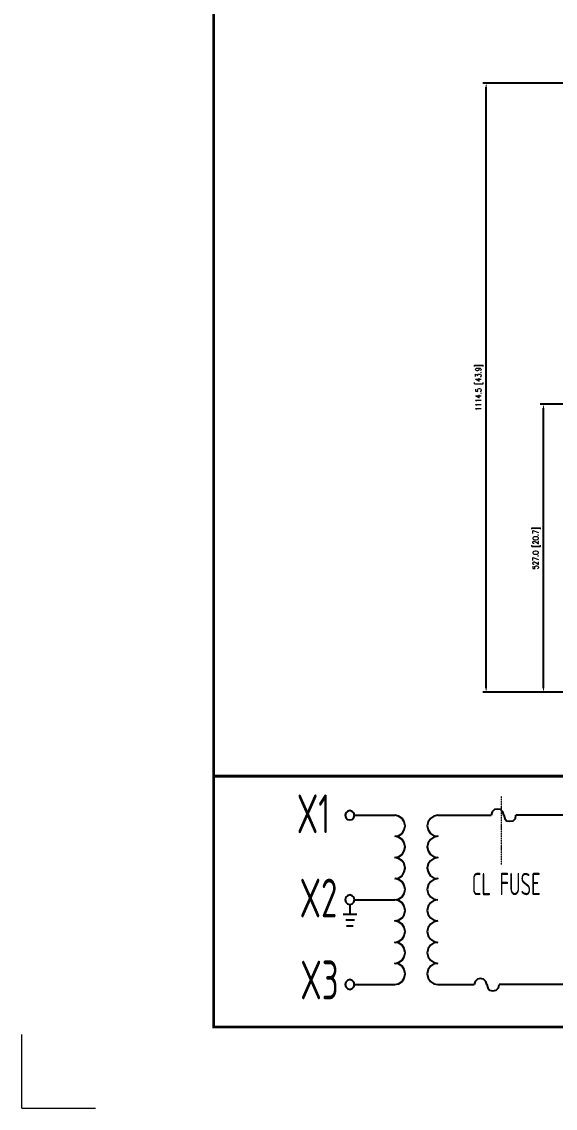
# Model space of a CAD drawing. Header units: millimetres. Extents: x 13152 to 35014, y -6229 to -226.
# Drawn here: x 25789 to 26765, y -4235 to -2246 of the extents above; entities that cross this region are included whole.
import ezdxf
from ezdxf.enums import TextEntityAlignment as Align

# ---------------------------------------------------------------- set-up
doc = ezdxf.new("R2010")
doc.units = ezdxf.units.MM
doc.header["$LTSCALE"] = 4
doc.linetypes.add('5 双点画线', pattern=[10.5, 6.25, -1.25, 0.25, -1.25, 0.25, -1.25])
doc.layers.add('1', color=12, linetype='Continuous')
doc.layers.add('paper', color=254, linetype='Continuous', plot=False)
doc.layers.add('标注、文本', color=3, linetype='Continuous', lineweight=25)
doc.styles.add('pdm', font='gbenor.shx', dxfattribs={"width": 0.8, "bigfont": 'gbhzfs.shx'})
doc.styles.add('TH_GBDIM', font='romans.shx', dxfattribs={"width": 0.8, "bigfont": 'gbcbig.shx'})
doc.dimstyles.new('TH_GBDIM1', dxfattribs={"dimscale": 3, "dimtxt": 3.5, "dimasz": 2.5, "dimexe": 2, "dimexo": 0, "dimgap": 1.5, "dimtad": 1, "dimdec": 1, "dimzin": 0, "dimdsep": 46, "dimtxsty": 'TH_GBDIM', "dimcen": 2.5, "dimclrd": 3, "dimclre": 256, "dimclrt": 2, "dimadec": 0, "dimazin": 0, "dimtfac": 0.714286, "dimtdec": 1, "dimtmove": 0, "dimatfit": 3, "dimfxl": 1, "dimtzin": 0, "dimlwd": -1, "dimlwe": -1, "dimarcsym": 0})

# ---------------------------------------------------------------- blocks, each defined once
blk = doc.blocks.new('*D269')
at = {"layer": 'Defpoints', "color": 0, "transparency": 16777216}
for p in [(26638.1, -2358.8), (26876.2, -2358.8), (26871.2, -3473.3)]:
    blk.add_point(p, dxfattribs=at)
at = {"layer": '标注、文本', "transparency": 16777216}
for p, q in [((26876.2, -2358.8), (26632.1, -2358.8)), ((26871.2, -3473.3), (26632.1, -3473.3))]:
    blk.add_line(p, q, dxfattribs=at)
at = {"layer": '标注、文本', "color": 3, "transparency": 16777216}
blk.add_line((26638.1, -3465.8), (26638.1, -2366.3), dxfattribs=at)
for points in [[(26636.9, -2366.3), (26639.4, -2366.3), (26638.1, -2358.8)], [(26636.9, -3465.8), (26639.4, -3465.8), (26638.1, -3473.3)]]:
    blk.add_solid(points, dxfattribs=at)
at = {"layer": '标注、文本', "color": 2, "transparency": 16777216, "insert": (26625.6, -2916), "char_height": 10.5, "attachment_point": 5, "rotation": 90, "style": 'TH_GBDIM'}
blk.add_mtext('1114.5 [43.9]', dxfattribs=at)
blk = doc.blocks.new('*D255')
at = {"layer": 'Defpoints', "color": 0, "transparency": 16777216}
for p in [(26742.9, -2946.3), (26876.2, -2946.3), (26871.2, -3473.3)]:
    blk.add_point(p, dxfattribs=at)
at = {"layer": '标注、文本', "transparency": 16777216}
for p, q in [((26876.2, -2946.3), (26736.9, -2946.3)), ((26871.2, -3473.3), (26736.9, -3473.3))]:
    blk.add_line(p, q, dxfattribs=at)
at = {"layer": '标注、文本', "color": 3, "transparency": 16777216}
blk.add_line((26742.9, -3465.8), (26742.9, -2953.8), dxfattribs=at)
for points in [[(26741.7, -2953.8), (26744.2, -2953.8), (26742.9, -2946.3)], [(26741.7, -3465.8), (26744.2, -3465.8), (26742.9, -3473.3)]]:
    blk.add_solid(points, dxfattribs=at)
at = {"layer": '标注、文本', "color": 2, "transparency": 16777216, "insert": (26730.4, -3209.8), "char_height": 10.5, "attachment_point": 5, "rotation": 90, "style": 'TH_GBDIM'}
blk.add_mtext('527.0 [20.7]', dxfattribs=at)

msp = doc.modelspace()

# ---------------------------------------------------------------- linework, layer by layer
at = {"layer": '1', "color": 0, "lineweight": 40}
msp.add_line((26139.5, -3627.21), (31322.75, -3627.21), dxfattribs=at)
at = {"layer": '1', "color": 0, "lineweight": 40, "const_width": 4.72}
msp.add_lwpolyline([(26139.5, -4086.14), (31322.75, -4086.14), (31322.75, -360.68), (26139.5, -360.68), (26139.5, -4086.14)], dxfattribs=at)
at = {"layer": 'paper', "lineweight": 13}
for q in [(25788.55, -4099.64), (25923.53, -4234.62)]:
    msp.add_line((25788.55, -4234.62), q, dxfattribs=at)
at = {"layer": '标注、文本', "color": 6, "linetype": '5 双点画线', "lineweight": 13, "ltscale": 0.1}
msp.add_line((26665.51, -3664.13), (26665.8, -3788.45), dxfattribs=at)
at = {"layer": '标注、文本'}
for points in [[(26397.12, -3698.3), (26396.27, -3694), (26392.83, -3691.43), (26388.53, -3689.71), (26384.24, -3691.43), (26381.66, -3694), (26379.94, -3698.3), (26381.66, -3702.6), (26384.24, -3706.03), (26388.53, -3706.89), (26392.83, -3706.03), (26396.27, -3702.6)], [(26397.12, -3852.93), (26396.27, -3848.63), (26392.83, -3846.06), (26388.53, -3844.34), (26384.24, -3846.06), (26381.66, -3848.63), (26379.94, -3852.93), (26381.66, -3857.22), (26384.24, -3860.66), (26388.53, -3861.52), (26392.83, -3860.66), (26396.27, -3857.22)], [(26397.12, -4008.42), (26396.27, -4004.12), (26392.83, -4000.68), (26388.53, -3998.97), (26384.24, -4000.68), (26381.66, -4004.12), (26379.94, -4008.42), (26381.66, -4012.71), (26384.24, -4015.29), (26388.53, -4017.01), (26392.83, -4015.29), (26396.27, -4012.71)]]:
    msp.add_lwpolyline(points, close=True, dxfattribs=at)
for points in [[(26670.32, -3698.3), (26668.6, -3692.29), (26664.31, -3687.99), (26658.29, -3687.13), (26653.14, -3687.99), (26648.84, -3692.29), (26647.12, -3698.3)], [(26397.12, -3698.3), (26471, -3698.3)], [(26471, -3736.96), (26477.87, -3736.1), (26484.75, -3731.8), (26488.18, -3724.93), (26489.9, -3718.06), (26488.18, -3710.33), (26484.75, -3704.31), (26477.87, -3700.02), (26471, -3698.3)], [(26550.03, -3698.3), (26542.3, -3700.02), (26536.29, -3704.31), (26531.99, -3710.33), (26530.28, -3718.06), (26531.99, -3724.93), (26536.29, -3731.8), (26542.3, -3736.1), (26550.03, -3736.96), (26542.3, -3738.68), (26536.29, -3742.97), (26531.99, -3748.98), (26530.28, -3756.72), (26531.99, -3763.59), (26536.29, -3770.46), (26542.3, -3774.76), (26550.03, -3775.61), (26542.3, -3777.33), (26536.29, -3781.63), (26531.99, -3787.64), (26530.28, -3795.37), (26531.99, -3802.24), (26536.29, -3809.12), (26542.3, -3813.41), (26550.03, -3814.27), (26542.3, -3815.99), (26536.29, -3820.28), (26531.99, -3826.3), (26530.28, -3834.03), (26531.99, -3841.76), (26536.29, -3847.77), (26542.3, -3852.07), (26550.03, -3852.93)], [(26550.03, -3698.3), (26647.12, -3698.3)], [(26670.32, -3698.3), (26672.04, -3704.31), (26675.47, -3708.61), (26681.49, -3709.47), (26687.5, -3708.61), (26691.79, -3704.31), (26692.65, -3698.3)], [(26844.97, -3698.3), (26692.65, -3698.3)], [(26471, -3775.61), (26477.87, -3774.76), (26484.75, -3770.46), (26488.18, -3763.59), (26489.9, -3756.72), (26488.18, -3748.98), (26484.75, -3742.97), (26477.87, -3738.68), (26471, -3736.96)], [(26471, -3814.27), (26477.87, -3813.41), (26484.75, -3809.12), (26488.18, -3802.24), (26489.9, -3795.37), (26488.18, -3787.64), (26484.75, -3781.63), (26477.87, -3777.33), (26471, -3775.61)], [(26471, -3852.93), (26477.87, -3852.07), (26484.75, -3847.77), (26488.18, -3841.76), (26489.9, -3834.03), (26488.18, -3826.3), (26484.75, -3820.28), (26477.87, -3815.99), (26471, -3814.27)], [(26397.12, -3852.93), (26471, -3852.93)], [(26471, -4008.42), (26477.87, -4006.7), (26484.75, -4002.4), (26488.18, -3996.39), (26489.9, -3988.66), (26488.18, -3980.93), (26484.75, -3974.91), (26477.87, -3970.62), (26471, -3969.76), (26477.87, -3968.04), (26484.75, -3963.75), (26488.18, -3957.73), (26489.9, -3950), (26488.18, -3942.27), (26484.75, -3936.26), (26477.87, -3931.96), (26471, -3931.1), (26477.87, -3929.38), (26484.75, -3925.09), (26488.18, -3919.07), (26489.9, -3911.34), (26488.18, -3903.61), (26484.75, -3897.6), (26477.87, -3893.3), (26471, -3891.59), (26477.87, -3890.73), (26484.75, -3886.43), (26488.18, -3880.42), (26489.9, -3872.69), (26488.18, -3864.95), (26484.75, -3858.94), (26477.87, -3854.65), (26471, -3852.93)], [(26550.03, -3852.93), (26542.3, -3854.65), (26536.29, -3858.94), (26531.99, -3864.95), (26530.28, -3872.69), (26531.99, -3880.42), (26536.29, -3886.43), (26542.3, -3890.73), (26550.03, -3891.59)], [(26388.53, -3861.52), (26388.53, -3879.56)], [(26376.51, -3879.56), (26401.42, -3879.56)], [(26381.66, -3889.87), (26397.12, -3889.87)], [(26550.03, -3891.59), (26542.3, -3893.3), (26536.29, -3897.6), (26531.99, -3903.61), (26530.28, -3911.34), (26531.99, -3919.07), (26536.29, -3925.09), (26542.3, -3929.38), (26550.03, -3931.1)], [(26382.52, -3901.03), (26394.55, -3901.03)], [(26550.03, -3931.1), (26542.3, -3931.96), (26536.29, -3936.26), (26531.99, -3942.27), (26530.28, -3950), (26531.99, -3957.73), (26536.29, -3963.75), (26542.3, -3968.04), (26550.03, -3969.76)], [(26550.03, -3969.76), (26542.3, -3970.62), (26536.29, -3974.91), (26531.99, -3980.93), (26530.28, -3988.66), (26531.99, -3996.39), (26536.29, -4002.4), (26542.3, -4006.7), (26550.03, -4008.42)], [(26397.12, -4008.42), (26471, -4008.42)], [(26550.03, -4008.42), (26616.18, -4008.42)], [(26639.38, -4008.42), (26637.66, -4002.4), (26633.36, -3998.11), (26627.35, -3997.25), (26622.19, -3998.11), (26617.9, -4002.4), (26616.18, -4008.42)], [(26639.38, -4008.42), (26641.09, -4014.43), (26644.53, -4018.72), (26650.54, -4019.58), (26656.56, -4018.72), (26660.85, -4014.43), (26661.71, -4008.42)], [(26814.03, -4008.42), (26661.71, -4008.42)]]:
    msp.add_lwpolyline(points, dxfattribs=at)

# ---------------------------------------------------------------- texts
at = {"layer": '标注、文本', "style": 'pdm', "width": 0.72}
for s, p in [('X1', (26322.27, -3695.83)), ('X2', (26331.31, -3849.94)), ('X3', (26333.15, -3999.87))]:
    msp.add_text(s, height=71.023, dxfattribs=at).set_placement(p, align=Align.MIDDLE_CENTER)
at = {"layer": '标注、文本', "style": 'pdm', "width": 0.7}
msp.add_text('CL FUSE', height=40.877, dxfattribs=at).set_placement((26737.73, -3844.77), align=Align.RIGHT)

# ---------------------------------------------------------------- dimensions: what is measured, and where the dimension line sits
at = {"layer": '标注、文本'}
for base, p2, picture, middle in [((26638.14, -2358.76), (26876.16, -2358.76), '*D269', (26625.64, -2916.01)), ((26742.94, -2946.26), (26876.16, -2946.26), '*D255', (26730.44, -3209.76))]:
    dim = msp.add_linear_dim(base=base, p1=(26871.16, -3473.26), p2=p2, angle=90, dimstyle='TH_GBDIM1', dxfattribs=at)
    dim.commit()
    dim.dimension.update_dxf_attribs({"geometry": picture, "text_midpoint": middle})

doc.saveas('drawing.dxf')
